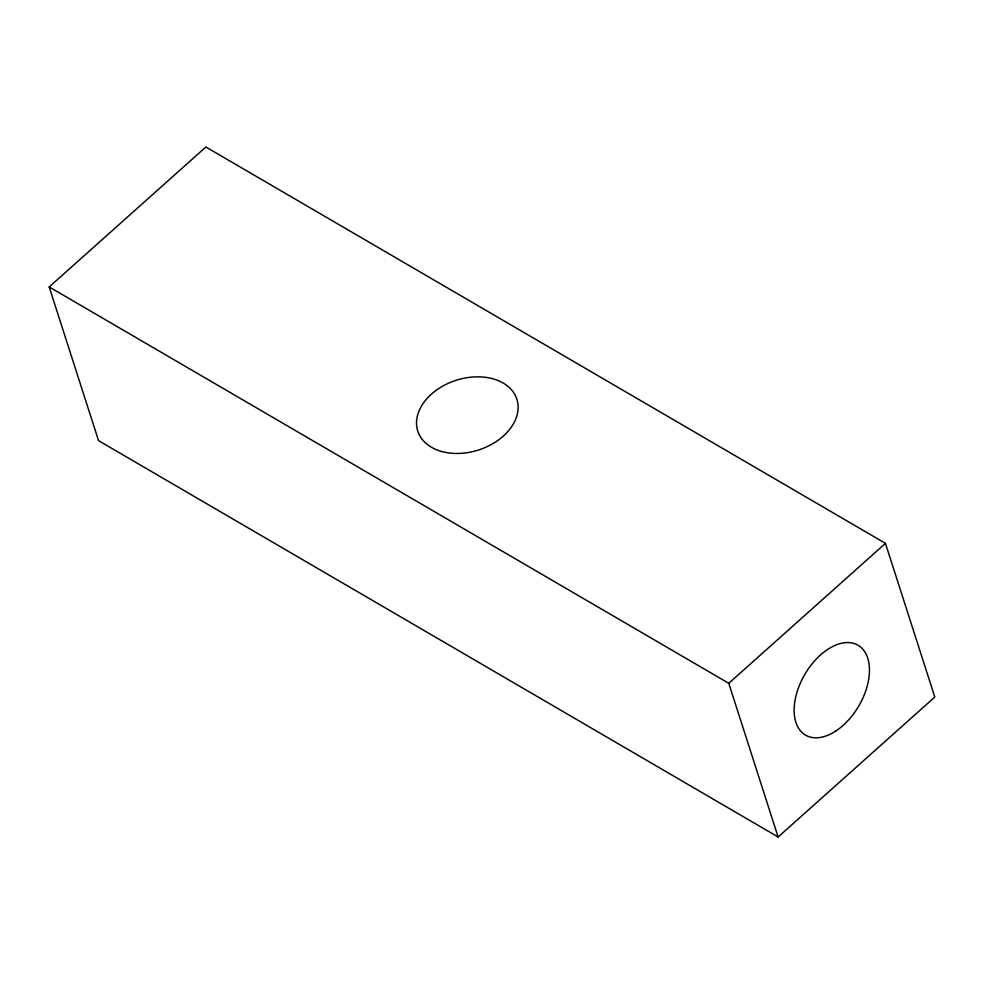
<?xml version="1.0" encoding="UTF-8"?>
<svg xmlns="http://www.w3.org/2000/svg" width="984" height="984" viewBox="0 0 984 984"><rect width="100%" height="100%" fill="white"/><g stroke="black" fill="none" stroke-linecap="round" stroke-linejoin="round"><path stroke-width="1.48" d="M49.2 286.947L205.877 146.997L885.452 543.352L934.8 697.053L778.123 837.003L98.548 440.647L49.2 286.947L728.775 683.302L778.123 837.003M728.775 683.302L885.452 543.352M441.939 451.558A52.041 36.605 -17.8 0 0 518.125 407.29A52.041 36.605 -17.8 0 0 441.902 386.601A52.041 36.605 -17.8 0 0 441.939 451.558M835.76 731.051A52.041 31.267 -59.7 0 0 862.218 648.554A52.041 31.267 -59.7 0 0 797.384 690.916A52.041 31.267 -59.7 0 0 835.76 731.051"/></g></svg>
